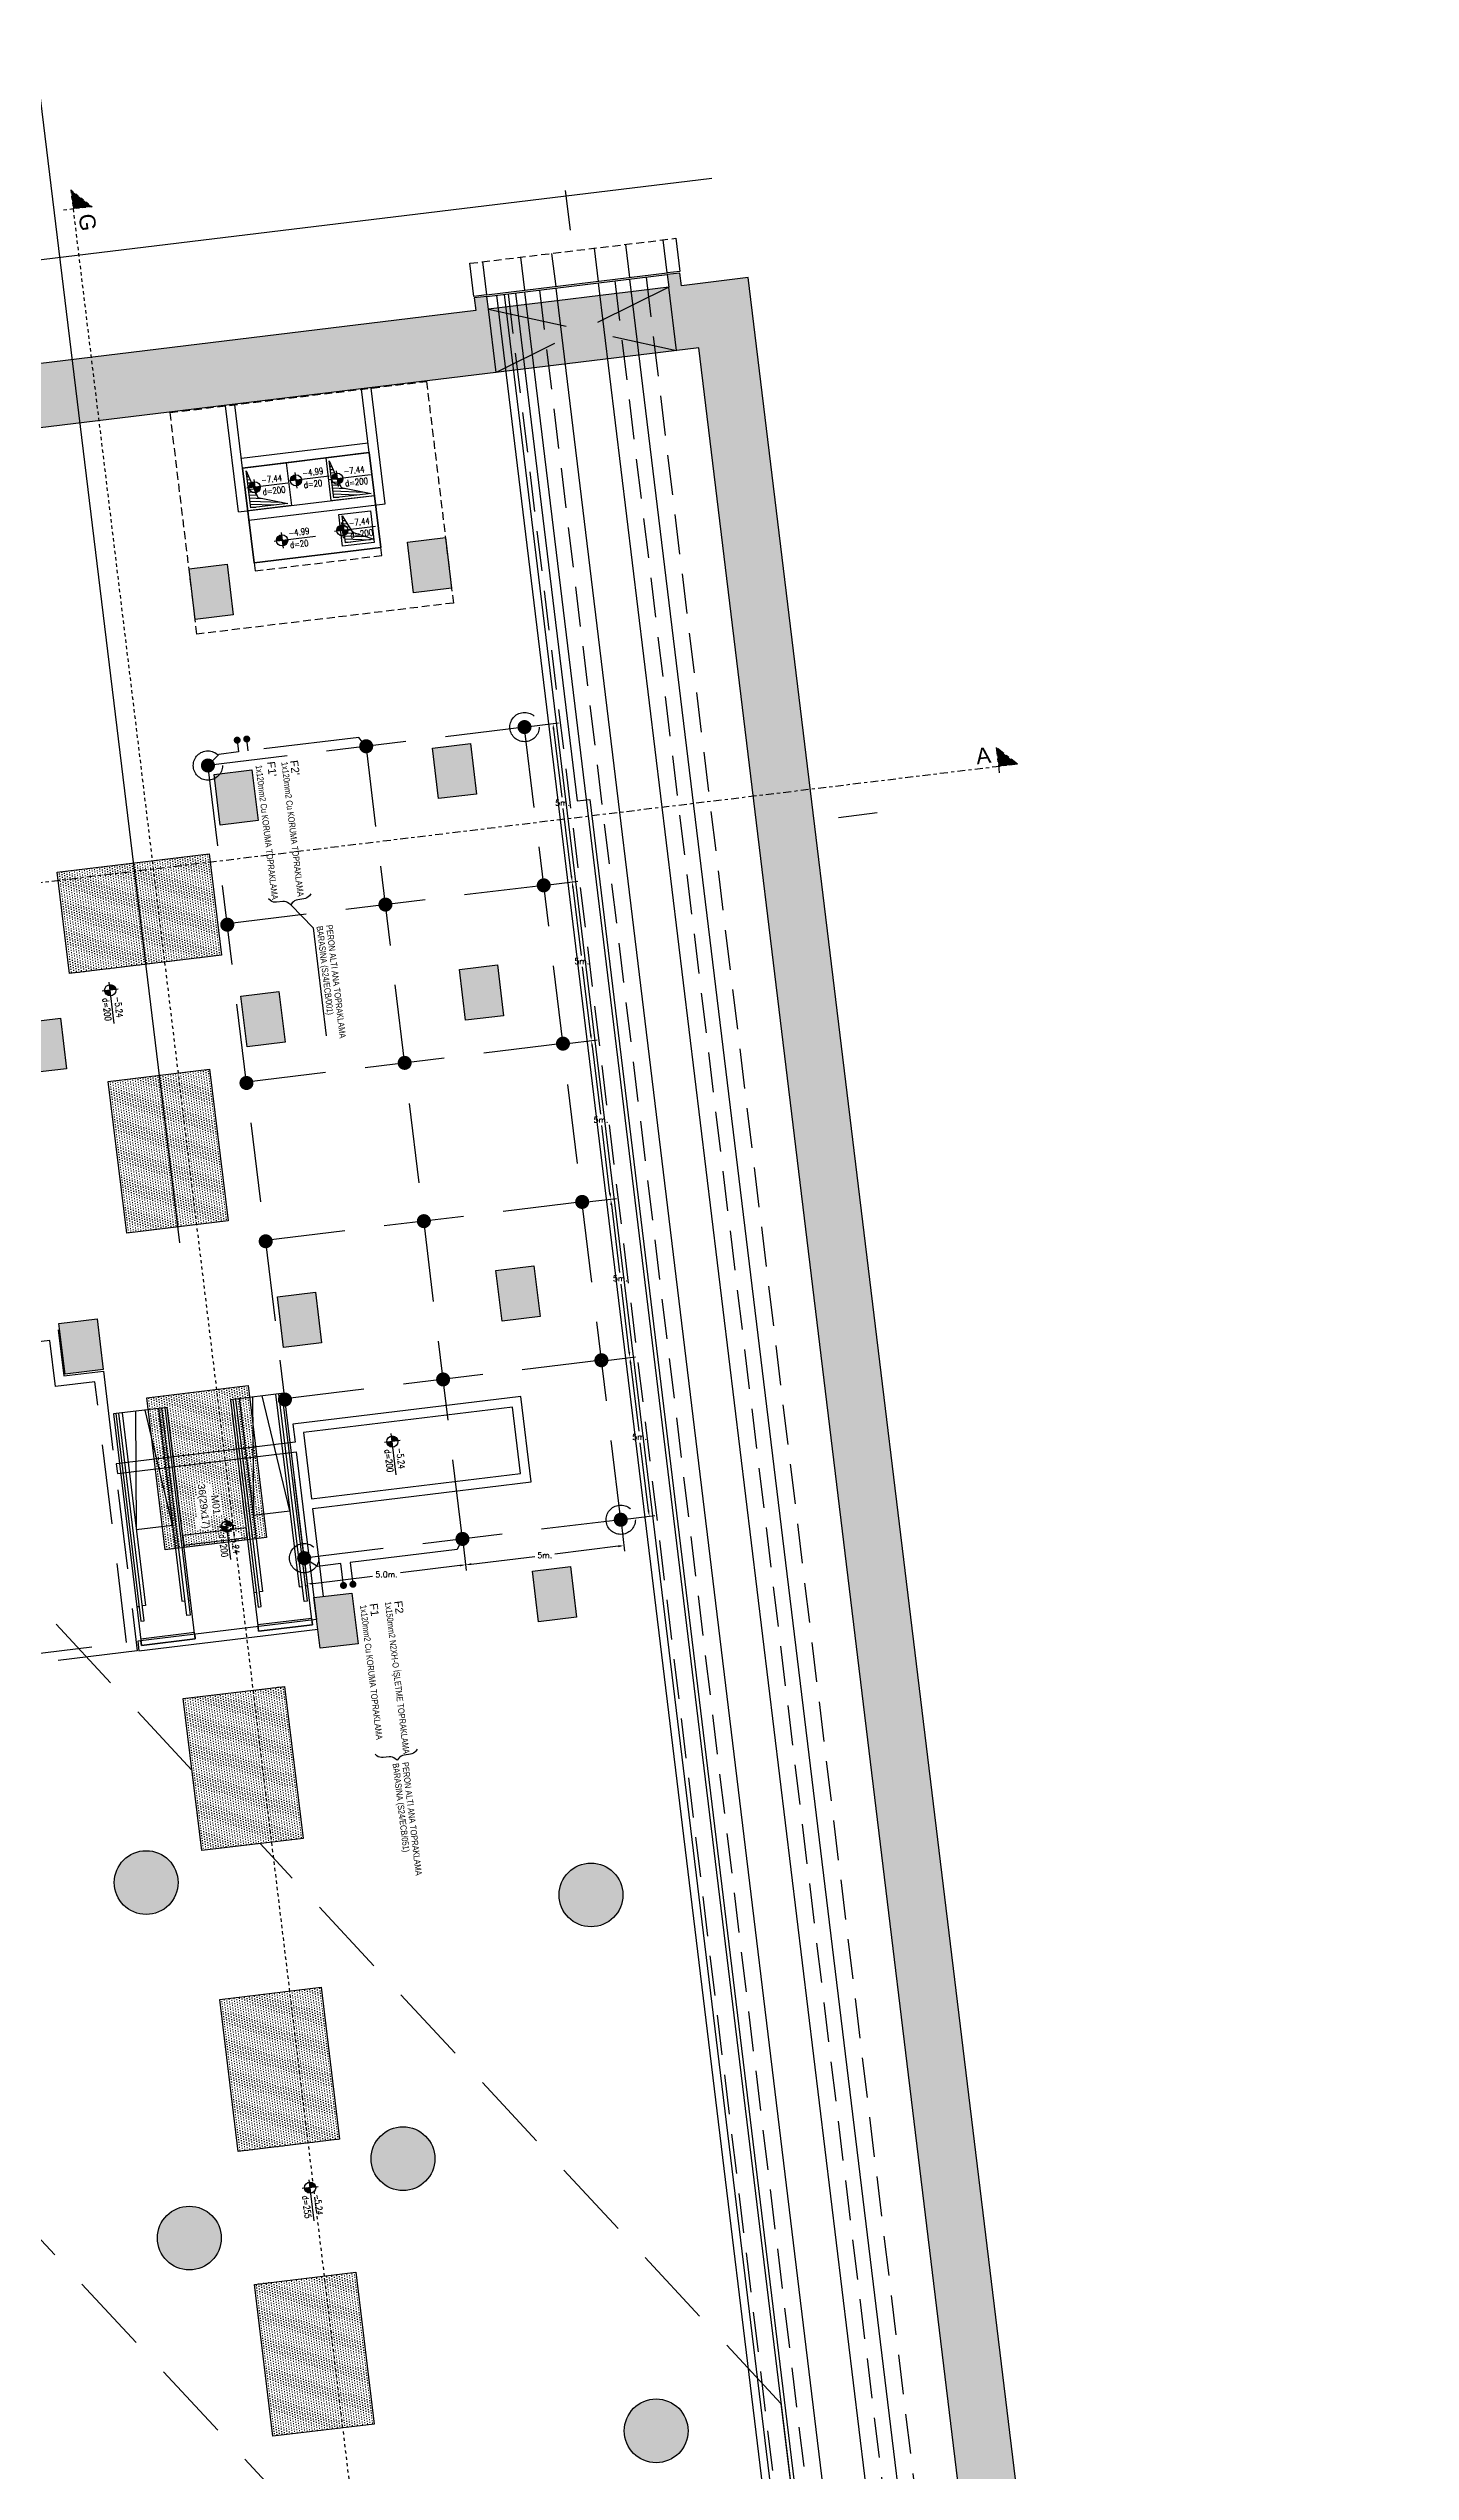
# Model space of a CAD drawing. Header units: metres. Extents: x 400413 to 400858, y 4543778 to 4544107.
# Drawn here: x 400455.2 to 400497.9, y 4544031.1 to 4544107.1 of the extents above; entities that cross this region are included whole.
import ezdxf
from ezdxf.enums import TextEntityAlignment as Align

# ---------------------------------------------------------------- set-up
doc = ezdxf.new("R2010")
doc.units = ezdxf.units.M
for name, pattern in [('CENTER', [2, 1.25, -0.25, 0.25, -0.25]), ('CIZGI', [0.4, 0.25, -0.15]), ('CONTINU', [0]), ('Dash dot dot', [1.8, 0.6, -0.4, 0, -0.4, 0, -0.4]), ('DASHDOT2', [0.5, 0.25, -0.125, 0, -0.125]), ('DASHED', [0.75, 0.5, -0.25]), ('HIDDEN', [0.375, 0.25, -0.125])]:
    doc.linetypes.add(name, pattern=pattern)
for name, color, linetype in [('boşluk prota', 2, 'Continuous'), ('boşluk taraması prota', 252, 'Continuous'), ('görünüş prota', 4, 'Continuous'), ('kesik prota', 2, 'CIZGI'), ('kesit tarama prota', 252, 'Continuous'), ('kiriş prota', 6, 'Continuous'), ('kolon prota', 1, 'Continuous'), ('kolon tarama prota', 252, 'Continuous'), ('merdiven prota', 2, 'Continuous'), ('perde prota', 1, 'Continuous'), ('PRT-AL-TUNEL_EKSENI', 14, 'DASHDOT2'), ('PRT-EL-EL1', 2, 'Continuous'), ('PRT-EL-PRZ', 43, 'Continuous'), ('prt-s-taxis', 7, 'Continuous'), ('skesit prota', 7, 'Continuous'), ('st-s_level (kot)', 6, 'Continuous'), ('st-s_levelmark (kot işareti)', 4, 'Continuous'), ('st_s_ölçü', 4, 'Continuous'), ('temel prota', 6, 'Continuous'), ('tkesit prota', 7, 'Continuous'), ('YP-EL-EL1', 2, 'Continuous'), ('YP-EL-topraklama', 1, 'Continuous')]:
    doc.layers.add(name, color=color, linetype=linetype)
doc.styles.add('Arial', font='arial.ttf')
doc.styles.add('OLCU', font='romanstw.shx')
doc.styles.add('PRT-MI-a_Arial', font='arial.ttf', dxfattribs={"height": 30})
doc.styles.add('PRT-MI-a_Arial-100(250)', font='arial.ttf', dxfattribs={"height": 25})
doc.styles.get("Standard").update_dxf_attribs({"font": 'simplex.shx'})
doc.styles.add('Y1', font='arial.ttf', dxfattribs={"width": 0.8, "height": 40})
doc.dimstyles.get("Standard").update_dxf_attribs({"dimtxt": 0.18, "dimasz": 0.18, "dimexe": 0.18, "dimexo": 0.0625, "dimgap": 0.09, "dimtad": 0, "dimtih": 1, "dimtoh": 1, "dimdec": 4, "dimzin": 0, "dimdsep": 46, "dimtxsty": 'Standard', "dimcen": 0.09, "dimadec": 0, "dimazin": 0, "dimtfac": 1, "dimtdec": 4, "dimtofl": 0, "dimtmove": 0, "dimatfit": 3, "dimfxl": 1, "dimtolj": 1, "dimtzin": 0, "dimarcsym": 0})
pattern_1 = [(276.924, (400442.53656, 4544096.09206), (0.08358054, -0.0298292), [0, -0.079375])]

# ---------------------------------------------------------------- blocks, each defined once
blk = doc.blocks.new('yürüyen mer 1')
at = {"color": 253}
blk.add_lwpolyline([(-120.1, 35), (-120.1, 205)], dxfattribs=at)
at = {"layer": 'st_s_ölçü', "color": 252, "ltscale": 0.1}
blk.add_line((-830.5, 205), (-830.5, 35), dxfattribs=at)
for points in [[(-120.1, 205), (-851.5, 205), (-851.5, 35), (-120.1, 35)], [(-120.1, 197.5), (-775.8, 197.5), (-775.8, 187.7), (-120.1, 187.7)], [(-728.8, 205), (-728.8, 197.5)], [(-120.1, 177.5), (-728.8, 177.5), (-728.8, 187.7)], [(-120.1, 135), (-488.6, 177.5), (-488.6, 62.5), (-120.1, 105)], [(-120.1, 42.5), (-775.8, 42.5), (-775.8, 52.2), (-120.1, 52.2)], [(-120.1, 62.5), (-728.8, 62.5), (-728.8, 52.2)], [(-728.8, 35), (-728.8, 42.5)]]:
    blk.add_lwpolyline(points, dxfattribs=at)
blk = doc.blocks.new('PLAN_KOT')
at = {"layer": 'st-s_levelmark (kot işareti)'}
h = blk.add_hatch(color=256, dxfattribs=at)
h.paths.add_polyline_path([(0, 17.5, 0.414214), (-17.5, 0), (0, 0)])
h.paths.add_polyline_path([(17.5, 0), (0, 0), (0, -17.5, 0.414214)])
for p, q in [((105, 0), (-25, 0)), ((0, 25), (0, -25))]:
    blk.add_line(p, q, dxfattribs=at)
blk.add_circle((0, 0), 17.5, dxfattribs=at)
at = {"layer": 'st-s_level (kot)', "color": 6, "style": 'OLCU', "width": 0.8}
for tag, p in [('KOT', (22.7, 9.8)), ('DÖŞEME_KALINLIĞI', (22.7, -27.6))]:
    blk.add_attdef(tag, p, '', height=20, dxfattribs=at)
blk = doc.blocks.new('Stair_Anotation')
at = {"color": 0, "style": 'PRT-MI-a_Arial'}
blk.add_attdef('M.ADI', text='', height=0.2, dxfattribs=at).set_placement((0, 0), align=Align.BOTTOM_CENTER)
blk.add_attdef('BAS.SAYI-(EN-RIHT)', text='', height=0.2, dxfattribs=at).set_placement((0, -0.08), align=Align.TOP_CENTER)
blk = doc.blocks.new('*D78')
at = {"layer": 'Defpoints', "color": 0, "transparency": 16777216}
for p in [(400468.179, 4544060.339), (400473.142, 4544060.942), (400468.277, 4544059.527)]:
    blk.add_point(p, dxfattribs=at)
at = {"layer": 'PRT-EL-PRZ', "color": 0, "lineweight": -2, "transparency": 16777216}
for p, q in [((400468.186, 4544060.277), (400468.299, 4544059.348)), ((400473.15, 4544060.88), (400473.262, 4544059.951)), ((400468.456, 4544059.549), (400470.446, 4544059.79)), ((400473.062, 4544060.108), (400471.072, 4544059.866))]:
    blk.add_line(p, q, dxfattribs=at)
at = {"layer": 'PRT-EL-PRZ', "color": 0, "transparency": 16777216}
for points in [[(400468.452, 4544059.579), (400468.459, 4544059.519), (400468.277, 4544059.527)], [(400473.058, 4544060.138), (400473.066, 4544060.078), (400473.241, 4544060.13)]]:
    blk.add_solid(points, dxfattribs=at)
at = {"layer": 'PRT-EL-PRZ', "color": 0, "transparency": 16777216, "insert": (400470.759, 4544059.828), "char_height": 0.18, "attachment_point": 5}
blk.add_mtext('\\A1;5m.', dxfattribs=at)
blk = doc.blocks.new('*D79')
at = {"layer": 'Defpoints', "color": 0, "transparency": 16777216}
for p in [(400470.727, 4544080.833), (400471.33, 4544075.861), (400472.222, 4544075.969)]:
    blk.add_point(p, dxfattribs=at)
at = {"layer": 'PRT-EL-PRZ', "color": 0, "lineweight": -2, "transparency": 16777216}
for p, q in [((400470.789, 4544080.841), (400471.797, 4544080.963)), ((400471.64, 4544080.763), (400471.898, 4544078.635)), ((400472.2, 4544076.148), (400471.942, 4544078.275)), ((400471.392, 4544075.868), (400472.401, 4544075.991))]:
    blk.add_line(p, q, dxfattribs=at)
at = {"layer": 'PRT-EL-PRZ', "color": 0, "transparency": 16777216}
for points in [[(400471.67, 4544080.767), (400471.61, 4544080.759), (400471.618, 4544080.942)], [(400472.23, 4544076.151), (400472.171, 4544076.144), (400472.222, 4544075.969)]]:
    blk.add_solid(points, dxfattribs=at)
at = {"layer": 'PRT-EL-PRZ', "color": 0, "transparency": 16777216, "insert": (400471.92, 4544078.455), "char_height": 0.18, "attachment_point": 5}
blk.add_mtext('\\A1;5m.', dxfattribs=at)
blk = doc.blocks.new('*D80')
at = {"layer": 'Defpoints', "color": 0, "transparency": 16777216}
for p in [(400472.538, 4544065.915), (400474.034, 4544061.05), (400473.142, 4544060.942)]:
    blk.add_point(p, dxfattribs=at)
at = {"layer": 'PRT-EL-PRZ', "color": 0, "lineweight": -2, "transparency": 16777216}
for p, q in [((400472.6, 4544065.922), (400473.609, 4544066.045)), ((400473.452, 4544065.844), (400473.71, 4544063.717)), ((400474.012, 4544061.229), (400473.754, 4544063.357)), ((400473.204, 4544060.95), (400474.213, 4544061.072))]:
    blk.add_line(p, q, dxfattribs=at)
at = {"layer": 'PRT-EL-PRZ', "color": 0, "transparency": 16777216}
for points in [[(400473.481, 4544065.848), (400473.422, 4544065.841), (400473.43, 4544066.023)], [(400474.042, 4544061.233), (400473.982, 4544061.225), (400474.034, 4544061.05)]]:
    blk.add_solid(points, dxfattribs=at)
at = {"layer": 'PRT-EL-PRZ', "color": 0, "transparency": 16777216, "insert": (400473.732, 4544063.537), "char_height": 0.18, "attachment_point": 5}
blk.add_mtext('\\A1;5m.', dxfattribs=at)
blk = doc.blocks.new('*D81')
at = {"layer": 'Defpoints', "color": 0, "transparency": 16777216}
for p in [(400471.33, 4544075.861), (400471.934, 4544070.888), (400472.826, 4544070.996)]:
    blk.add_point(p, dxfattribs=at)
at = {"layer": 'PRT-EL-PRZ', "color": 0, "lineweight": -2, "transparency": 16777216}
for p, q in [((400471.392, 4544075.868), (400472.401, 4544075.991)), ((400472.244, 4544075.79), (400472.502, 4544073.662)), ((400472.804, 4544071.175), (400472.546, 4544073.302)), ((400471.996, 4544070.895), (400473.005, 4544071.018))]:
    blk.add_line(p, q, dxfattribs=at)
at = {"layer": 'PRT-EL-PRZ', "color": 0, "transparency": 16777216}
for points in [[(400472.274, 4544075.794), (400472.214, 4544075.787), (400472.222, 4544075.969)], [(400472.834, 4544071.178), (400472.775, 4544071.171), (400472.826, 4544070.996)]]:
    blk.add_solid(points, dxfattribs=at)
at = {"layer": 'PRT-EL-PRZ', "color": 0, "transparency": 16777216, "insert": (400472.524, 4544073.482), "char_height": 0.18, "attachment_point": 5}
blk.add_mtext('\\A1;5m.', dxfattribs=at)
blk = doc.blocks.new('*D82')
at = {"layer": 'Defpoints', "color": 0, "transparency": 16777216}
for p in [(400471.934, 4544070.888), (400472.538, 4544065.915), (400473.43, 4544066.023)]:
    blk.add_point(p, dxfattribs=at)
at = {"layer": 'PRT-EL-PRZ', "color": 0, "lineweight": -2, "transparency": 16777216}
for p, q in [((400471.996, 4544070.895), (400473.005, 4544071.018)), ((400472.848, 4544070.817), (400473.106, 4544068.69)), ((400473.408, 4544066.202), (400473.15, 4544068.33)), ((400472.6, 4544065.922), (400473.609, 4544066.045))]:
    blk.add_line(p, q, dxfattribs=at)
at = {"layer": 'PRT-EL-PRZ', "color": 0, "transparency": 16777216}
for points in [[(400472.878, 4544070.821), (400472.818, 4544070.814), (400472.826, 4544070.996)], [(400473.438, 4544066.205), (400473.378, 4544066.198), (400473.43, 4544066.023)]]:
    blk.add_solid(points, dxfattribs=at)
at = {"layer": 'PRT-EL-PRZ', "color": 0, "transparency": 16777216, "insert": (400473.128, 4544068.51), "char_height": 0.18, "attachment_point": 5}
blk.add_mtext('\\A1;5m.', dxfattribs=at)
blk = doc.blocks.new('*D83')
at = {"layer": 'Defpoints', "color": 0, "transparency": 16777216}
for p in [(400468.179, 4544060.339), (400463.215, 4544059.737), (400463.314, 4544058.924)]:
    blk.add_point(p, dxfattribs=at)
at = {"layer": 'PRT-EL-PRZ', "color": 0, "lineweight": -2, "transparency": 16777216}
for p, q in [((400468.186, 4544060.277), (400468.299, 4544059.348)), ((400463.223, 4544059.674), (400463.335, 4544058.746)), ((400468.098, 4544059.505), (400466.237, 4544059.279)), ((400463.492, 4544058.946), (400465.354, 4544059.172))]:
    blk.add_line(p, q, dxfattribs=at)
at = {"layer": 'PRT-EL-PRZ', "color": 0, "transparency": 16777216}
for points in [[(400468.095, 4544059.535), (400468.102, 4544059.476), (400468.277, 4544059.527)], [(400463.489, 4544058.976), (400463.496, 4544058.916), (400463.314, 4544058.924)]]:
    blk.add_solid(points, dxfattribs=at)
at = {"layer": 'PRT-EL-PRZ', "color": 0, "transparency": 16777216, "insert": (400465.795, 4544059.226), "char_height": 0.18, "attachment_point": 5}
blk.add_mtext('\\A1;5.0m.', dxfattribs=at)
blk = doc.blocks.new('A$Cb42c5296')
at = {"layer": 'kesit tarama prota'}
h = blk.add_hatch(color=256, dxfattribs=at)
h.dxf.hatch_style = 1
h.paths.add_polyline_path([(-33.8, 173.1), (-117.6, 159.8), (-69.1, 124.6)])
h = blk.add_hatch(color=256, dxfattribs=at)
h.dxf.hatch_style = 1
h.paths.add_polyline_path([(6023.3, -4227.6), (6036.5, -4311.4), (5988, -4276.1)])
at = {"layer": 'skesit prota', "linetype": 'CENTER', "ltscale": 0.2}
for p, q in [((-117.6, 159.8), (-33.8, 173.1)), ((-33.8, 173.1), (-86.7, 100.3)), ((6023.3, -4227.6), (5970.4, -4300.4)), ((6036.5, -4311.4), (6023.3, -4227.6))]:
    blk.add_line(p, q, dxfattribs=at)
blk.add_lwpolyline([(-117.6, 159.8), (6036.5, -4311.4)], dxfattribs=at)
blk.add_lwpolyline([(-117.6, 159.8), (6036.5, -4311.4)], dxfattribs=at)
at = {"layer": 'tkesit prota', "style": 'Arial'}
for p in [(-44.1, 125), (5944.1, -4225.7)]:
    blk.add_text('G', height=50, rotation=324, dxfattribs=at).set_placement(p)
blk = doc.blocks.new('*D84')
at = {"layer": 'Defpoints', "color": 0, "transparency": 16777216}
for p in [(400470.124, 4544085.797), (400470.727, 4544080.833), (400471.618, 4544080.942)]:
    blk.add_point(p, dxfattribs=at)
at = {"layer": 'PRT-EL-PRZ', "color": 0, "lineweight": -2, "transparency": 16777216}
for p, q in [((400470.186, 4544085.804), (400471.194, 4544085.927)), ((400471.037, 4544085.727), (400471.295, 4544083.603)), ((400471.597, 4544081.12), (400471.339, 4544083.243)), ((400470.789, 4544080.841), (400471.797, 4544080.963))]:
    blk.add_line(p, q, dxfattribs=at)
at = {"layer": 'PRT-EL-PRZ', "color": 0, "transparency": 16777216}
for points in [[(400471.067, 4544085.73), (400471.007, 4544085.723), (400471.016, 4544085.905)], [(400471.626, 4544081.124), (400471.567, 4544081.117), (400471.618, 4544080.942)]]:
    blk.add_solid(points, dxfattribs=at)
at = {"layer": 'PRT-EL-PRZ', "color": 0, "transparency": 16777216, "insert": (400471.317, 4544083.423), "char_height": 0.18, "attachment_point": 5}
blk.add_mtext('\\A1;5m.', dxfattribs=at)

msp = doc.modelspace()

# ---------------------------------------------------------------- hatches: boundary and pattern name
at = {"layer": 'boşluk taraması prota', "ltscale": 2}
h = msp.add_hatch(dxfattribs=at)
h.set_pattern_fill('ANSI31', color=256, scale=0.03, angle=312.92399, style=0)
h.set_pattern_definition([(357.923994, (399677.05333, 4544277.82387), (0.003450452, 0.095187483), [])])
h.paths.add_polyline_path([(400461.765, 4544092.996), (400462.668, 4544092.816), (400461.539, 4544092.667), (400461.397, 4544093.833)])
h = msp.add_hatch(dxfattribs=at)
h.set_pattern_fill('ANSI31', color=256, scale=0.03, angle=312.92399, style=0)
h.set_pattern_definition([(357.923994, (399679.65918, 4544278.14032), (0.003450452, 0.095187483), [])])
h.paths.add_polyline_path([(400464.371, 4544093.313), (400465.273, 4544093.132), (400464.145, 4544092.983), (400464.003, 4544094.149)])
h = msp.add_hatch(dxfattribs=at)
h.set_pattern_fill('ANSI31', color=256, scale=0.03, angle=312.92399, style=0)
h.set_pattern_definition([(357.923994, (399680.02139, 4544276.73373), (0.003450452, 0.095187483), [])])
h.paths.add_polyline_path([(400464.733, 4544091.906), (400465.4, 4544091.685), (400464.507, 4544091.576), (400464.404, 4544092.42)])
at = {"layer": 'kesit tarama prota'}
h = msp.add_hatch(color=256, dxfattribs=at)
h.dxf.hatch_style = 1
h.paths.add_polyline_path([(400484.916, 4544085.154), (400485.584, 4544084.631), (400484.988, 4544084.559)])
at = {"layer": 'kolon tarama prota'}
h = msp.add_hatch(color=256, dxfattribs=at)
h.dxf.hatch_style = 1
h.paths.add_polyline_path([(400468.991, 4544098.902), (400468.943, 4544099.299), (400468.546, 4544099.251), (400468.594, 4544098.854), (400443.28, 4544095.779), (400443.232, 4544096.177), (400442.835, 4544096.128), (400442.883, 4544095.731), (400437.225, 4544095.044), (400437.177, 4544095.441), (400436.779, 4544095.393), (400436.828, 4544094.996), (400434.743, 4544094.743), (400441.059, 4544042.73), (400443.141, 4544040.492), (400443.223, 4544039.816), (400443.687, 4544039.318), (400443.605, 4544039.993), (400454.043, 4544028.77), (400454.125, 4544028.095), (400454.588, 4544027.596), (400454.506, 4544028.272), (400477.086, 4544003.993), (400477.168, 4544003.318), (400477.632, 4544002.819), (400477.55, 4544003.495), (400487.991, 4543992.268), (400488.073, 4543991.593), (400488.536, 4543991.094), (400488.454, 4543991.77), (400490.533, 4543989.535), (400477.132, 4544099.89), (400475.047, 4544099.637), (400474.999, 4544100.034), (400474.602, 4544099.986), (400474.65, 4544099.589)])
h.paths.add_polyline_path([(400488.037, 4543995.155), (400475.586, 4544097.688), (400436.771, 4544092.974), (400442.735, 4544043.865)], flags=16)
h = msp.add_hatch(color=256, dxfattribs=at)
h.dxf.hatch_style = 1
h.paths.add_polyline_path([(400467.645, 4544091.737), (400467.838, 4544090.149), (400466.647, 4544090.004), (400466.454, 4544091.593)])
h = msp.add_hatch(color=256, dxfattribs=at)
h.dxf.hatch_style = 1
h.paths.add_polyline_path([(400460.796, 4544090.905), (400460.988, 4544089.317), (400459.797, 4544089.172), (400459.604, 4544090.761)])
h = msp.add_hatch(color=256, dxfattribs=at)
h.dxf.hatch_style = 1
h.paths.add_polyline_path([(400468.429, 4544085.285), (400468.622, 4544083.696), (400467.43, 4544083.552), (400467.238, 4544085.14)])
h = msp.add_hatch(color=256, dxfattribs=at)
h.dxf.hatch_style = 1
h.paths.add_polyline_path([(400461.579, 4544084.453), (400461.772, 4544082.864), (400460.581, 4544082.72), (400460.388, 4544084.308)])
h = msp.add_hatch(dxfattribs=at)
h.set_pattern_fill('DOTS', color=256, scale=0.05, angle=312.92399)
h.set_pattern_definition(pattern_1)
h.paths.add_polyline_path([(400460.622, 4544078.645), (400460.237, 4544081.822), (400455.472, 4544081.243), (400455.857, 4544078.066)])
h = msp.add_hatch(color=256, dxfattribs=at)
h.dxf.hatch_style = 1
h.paths.add_polyline_path([(400469.273, 4544078.336), (400469.466, 4544076.747), (400468.274, 4544076.603), (400468.081, 4544078.191)])
h = msp.add_hatch(color=256, dxfattribs=at)
h.dxf.hatch_style = 1
h.paths.add_polyline_path([(400462.423, 4544077.504), (400462.616, 4544075.916), (400461.425, 4544075.771), (400461.232, 4544077.359)])
h = msp.add_hatch(color=256, dxfattribs=at)
h.dxf.hatch_style = 1
h.paths.add_polyline_path([(400455.573, 4544076.672), (400455.766, 4544075.084), (400454.575, 4544074.939), (400454.382, 4544076.527)])
h = msp.add_hatch(dxfattribs=at)
h.set_pattern_fill('DOTS', color=256, scale=0.05, angle=312.92399)
h.set_pattern_definition(pattern_1)
h.paths.add_polyline_path([(400460.829, 4544070.309), (400460.25, 4544075.074), (400457.073, 4544074.688), (400457.652, 4544069.923)])
h = msp.add_hatch(color=256, dxfattribs=at)
h.dxf.hatch_style = 1
h.paths.add_polyline_path([(400470.418, 4544068.905), (400470.611, 4544067.317), (400469.42, 4544067.172), (400469.227, 4544068.76)])
h = msp.add_hatch(color=256, dxfattribs=at)
h.dxf.hatch_style = 1
h.paths.add_polyline_path([(400463.568, 4544068.073), (400463.761, 4544066.485), (400462.57, 4544066.34), (400462.377, 4544067.928)])
h = msp.add_hatch(color=256, dxfattribs=at)
h.dxf.hatch_style = 1
h.paths.add_polyline_path([(400456.719, 4544067.241), (400456.911, 4544065.653), (400455.72, 4544065.508), (400455.527, 4544067.097)])
h = msp.add_hatch(dxfattribs=at)
h.set_pattern_fill('DOTS', color=256, scale=0.05, angle=312.92399)
h.set_pattern_definition(pattern_1)
h.paths.add_polyline_path([(400462.034, 4544060.382), (400461.456, 4544065.147), (400458.279, 4544064.761), (400458.858, 4544059.996)])
h = msp.add_hatch(color=256, dxfattribs=at)
h.dxf.hatch_style = 1
h.paths.add_polyline_path([(400471.563, 4544059.474), (400471.756, 4544057.886), (400470.565, 4544057.741), (400470.372, 4544059.33)])
h = msp.add_hatch(color=256, dxfattribs=at)
h.dxf.hatch_style = 1
h.paths.add_polyline_path([(400464.714, 4544058.642), (400464.906, 4544057.054), (400463.715, 4544056.909), (400463.522, 4544058.498)])
h = msp.add_hatch(dxfattribs=at)
h.set_pattern_fill('DOTS', color=256, scale=0.05, angle=312.92399)
h.set_pattern_definition(pattern_1)
h.paths.add_polyline_path([(400463.18, 4544050.951), (400462.601, 4544055.716), (400459.424, 4544055.331), (400460.003, 4544050.566)])
h = msp.add_hatch(color=256, dxfattribs=at)
h.dxf.hatch_style = 1
edge = h.paths.add_edge_path()
edge.add_arc((400458.261, 4544049.564), 1, 312.92399, 672.92399)
h = msp.add_hatch(color=256, dxfattribs=at)
h.dxf.hatch_style = 1
edge = h.paths.add_edge_path()
edge.add_arc((400472.209, 4544049.177), 1, 312.92399, 672.92399)
h = msp.add_hatch(dxfattribs=at)
h.set_pattern_fill('DOTS', color=256, scale=0.05, angle=312.92399)
h.set_pattern_definition(pattern_1)
h.paths.add_polyline_path([(400464.325, 4544041.521), (400463.746, 4544046.286), (400460.569, 4544045.9), (400461.148, 4544041.135)])
h = msp.add_hatch(color=256, dxfattribs=at)
h.dxf.hatch_style = 1
edge = h.paths.add_edge_path()
edge.add_arc((400466.313, 4544040.906), 1, 312.92399, 672.92399)
h = msp.add_hatch(color=256, dxfattribs=at)
h.dxf.hatch_style = 1
edge = h.paths.add_edge_path()
edge.add_arc((400459.615, 4544038.417), 1, 312.92399, 672.92399)
h = msp.add_hatch(dxfattribs=at)
h.set_pattern_fill('DOTS', color=256, scale=0.05, angle=312.92399)
h.set_pattern_definition(pattern_1)
h.paths.add_polyline_path([(400465.41, 4544032.586), (400464.831, 4544037.351), (400461.654, 4544036.966), (400462.233, 4544032.201)])
h = msp.add_hatch(color=256, dxfattribs=at)
h.dxf.hatch_style = 1
edge = h.paths.add_edge_path()
edge.add_arc((400474.251, 4544032.371), 1, 312.92399, 672.92399)

# ---------------------------------------------------------------- linework, layer by layer
for p, q in [((400454.752, 4544107.075), (400459.301, 4544069.621)), ((400435.098, 4544098.042), (400475.997, 4544103.009))]:
    msp.add_line(p, q)
at = {"layer": 'boşluk prota', "ltscale": 0.05}
for points in [[(400461.765, 4544092.996), (400462.705, 4544092.808), (400461.539, 4544092.667), (400461.397, 4544093.833)], [(400464.371, 4544093.313), (400465.311, 4544093.125), (400464.145, 4544092.983), (400464.003, 4544094.149)], [(400464.733, 4544091.906), (400465.4, 4544091.685), (400464.507, 4544091.576), (400464.404, 4544092.42)]]:
    msp.add_lwpolyline(points, close=True, dxfattribs=at)
at = {"layer": 'görünüş prota'}
msp.add_lwpolyline([(400462.651, 4544094.086), (400463.892, 4544094.237)], dxfattribs=at)
at = {"layer": 'kesik prota', "ltscale": 10}
msp.add_lwpolyline([(400468.991, 4544098.902), (400474.891, 4544097.603), (400474.65, 4544099.589), (400469.232, 4544096.916)], close=True, dxfattribs=at)
at = {"layer": 'kiriş prota'}
for points in [[(400461.286, 4544093.92), (400461.045, 4544095.906)], [(400465.257, 4544094.402), (400465.015, 4544096.388)], [(400465.753, 4544092.801), (400465.313, 4544096.424)], [(400461.151, 4544092.544), (400460.747, 4544095.869)], [(400465.22, 4544094.7), (400461.25, 4544094.218)], [(400465.257, 4544094.402), (400464.818, 4544094.349)]]:
    msp.add_lwpolyline(points, dxfattribs=at)
for points in [[(400461.286, 4544093.92), (400461.647, 4544090.942), (400465.618, 4544091.424), (400465.257, 4544094.402)], [(400463.892, 4544094.237), (400464.054, 4544092.897), (400465.419, 4544093.062), (400465.257, 4544094.402)], [(400462.651, 4544094.086), (400462.813, 4544092.746), (400461.448, 4544092.58), (400461.286, 4544093.92)], [(400465.292, 4544092.578), (400465.412, 4544091.586), (400464.42, 4544091.465), (400464.299, 4544092.458)]]:
    msp.add_lwpolyline(points, close=True, dxfattribs=at)
at = {"layer": 'kiriş prota', "linetype": 'HIDDEN'}
msp.add_lwpolyline([(400461.647, 4544090.942), (400461.677, 4544090.694), (400465.648, 4544091.176), (400465.618, 4544091.424)], dxfattribs=at)
at = {"layer": 'kolon prota'}
for points in [[(400467.645, 4544091.737), (400467.838, 4544090.149), (400466.647, 4544090.004), (400466.454, 4544091.593)], [(400460.796, 4544090.905), (400460.988, 4544089.317), (400459.797, 4544089.172), (400459.604, 4544090.761)], [(400468.429, 4544085.285), (400468.622, 4544083.696), (400467.43, 4544083.552), (400467.238, 4544085.14)], [(400461.579, 4544084.453), (400461.772, 4544082.864), (400460.581, 4544082.72), (400460.388, 4544084.308)], [(400469.273, 4544078.336), (400469.466, 4544076.747), (400468.274, 4544076.603), (400468.081, 4544078.191)], [(400462.423, 4544077.504), (400462.616, 4544075.916), (400461.425, 4544075.771), (400461.232, 4544077.359)], [(400455.573, 4544076.672), (400455.766, 4544075.084), (400454.575, 4544074.939), (400454.382, 4544076.527)], [(400470.418, 4544068.905), (400470.611, 4544067.317), (400469.42, 4544067.172), (400469.227, 4544068.76)], [(400463.568, 4544068.073), (400463.761, 4544066.485), (400462.57, 4544066.34), (400462.377, 4544067.928)], [(400456.719, 4544067.241), (400456.911, 4544065.653), (400455.72, 4544065.508), (400455.527, 4544067.097)], [(400471.563, 4544059.474), (400471.756, 4544057.886), (400470.565, 4544057.741), (400470.372, 4544059.33)], [(400464.714, 4544058.642), (400464.906, 4544057.054), (400463.715, 4544056.909), (400463.522, 4544058.498)]]:
    msp.add_lwpolyline(points, close=True, dxfattribs=at)
for centre in [(400458.261, 4544049.564), (400472.209, 4544049.177), (400466.313, 4544040.906), (400459.615, 4544038.417), (400474.251, 4544032.371)]:
    msp.add_circle(centre, 1, dxfattribs=at)
at = {"layer": 'kolon tarama prota', "linetype": 'HIDDEN'}
msp.add_line((400468.414, 4544100.339), (400474.866, 4544101.122), dxfattribs=at)
at = {"layer": 'kolon tarama prota'}
for p, q in [((400469.993, 4544100.531), (400470.119, 4544099.492)), ((400470.975, 4544100.65), (400471.101, 4544099.611)), ((400472.305, 4544100.811), (400472.431, 4544099.773)), ((400473.287, 4544100.931), (400473.414, 4544099.892)), ((400472.438, 4544099.723), (400485.193, 4543994.69)), ((400473.42, 4544099.842), (400486.339, 4543993.457)), ((400470.125, 4544099.442), (400482.494, 4543997.591)), ((400471.107, 4544099.562), (400483.64, 4543996.359))]:
    msp.add_line(p, q, dxfattribs=at)
at = {"layer": 'kolon tarama prota', "linetype": 'HIDDEN', "ltscale": 5}
for p, q in [((400472.952, 4544099.786), (400485.301, 4543998.097)), ((400473.934, 4544099.905), (400486.94, 4543992.811)), ((400469.61, 4544099.38), (400481.401, 4544002.291)), ((400470.592, 4544099.499), (400482.547, 4544001.058))]:
    msp.add_line(p, q, dxfattribs=at)
at = {"layer": 'kolon tarama prota'}
for points in [[(400474.866, 4544101.122), (400474.993, 4544100.084), (400474.596, 4544100.036), (400474.469, 4544101.074)], [(400468.811, 4544100.387), (400468.937, 4544099.348), (400468.54, 4544099.3), (400468.414, 4544100.339)], [(400468.937, 4544099.348), (400474.596, 4544100.036)]]:
    msp.add_lwpolyline(points, dxfattribs=at)
at = {"layer": 'merdiven prota', "linetype": 'HIDDEN', "ltscale": 10}
for points in [[(400459.784, 4544057.347), (400459.801, 4544057.203), (400458.114, 4544056.998), (400458.096, 4544057.142)], [(400463.457, 4544057.793), (400463.474, 4544057.649), (400461.787, 4544057.444), (400461.769, 4544057.588)]]:
    msp.add_lwpolyline(points, dxfattribs=at)
at = {"layer": 'perde prota'}
for points in [[(400490.533, 4543989.535), (400477.132, 4544099.89), (400475.047, 4544099.637), (400474.999, 4544100.034), (400474.602, 4544099.986), (400474.65, 4544099.589), (400468.991, 4544098.902)], [(400468.991, 4544098.902), (400468.943, 4544099.299), (400468.546, 4544099.251), (400468.594, 4544098.854), (400443.28, 4544095.779), (400443.232, 4544096.177), (400442.835, 4544096.128), (400442.883, 4544095.731), (400437.225, 4544095.044), (400437.177, 4544095.441), (400436.779, 4544095.393), (400436.828, 4544094.996), (400434.743, 4544094.743), (400441.059, 4544042.73), (400443.141, 4544040.492), (400443.223, 4544039.816), (400443.687, 4544039.318), (400443.605, 4544039.993), (400454.043, 4544028.77)], [(400468.991, 4544098.901), (400468.991, 4544098.902)]]:
    msp.add_lwpolyline(points, dxfattribs=at)
msp.add_lwpolyline([(400488.037, 4543995.155), (400475.586, 4544097.688), (400436.771, 4544092.974), (400442.735, 4544043.865)], close=True, dxfattribs=at)
at = {"layer": 'perde prota', "linetype": 'HIDDEN', "ltscale": 10}
for points in [[(400451.957, 4544056.094), (400451.623, 4544058.849), (400449.608, 4544058.604), (400448.701, 4544066.074), (400455.501, 4544066.9), (400455.677, 4544065.453), (400456.918, 4544065.603), (400457.983, 4544056.826)], [(400456.656, 4544065.269), (400455.415, 4544065.119), (400455.239, 4544066.566), (400452.906, 4544066.283), (400454.076, 4544056.653), (400457.649, 4544057.087)]]:
    msp.add_lwpolyline(points, close=True, dxfattribs=at)
at = {"layer": 'PRT-AL-TUNEL_EKSENI', "ltscale": 10}
for p, q in [((400471.562, 4544101.378), (400471.411, 4544102.617)), ((400479.974, 4544082.966), (400481.184, 4544083.113))]:
    msp.add_line(p, q, dxfattribs=at)
at = {"layer": 'PRT-EL-EL1', "color": 4, "linetype": 'Dash dot dot', "ltscale": 5}
for points in [[(400461.115, 4544085.386), (400461.16, 4544085.016), (400460.54, 4544084.94), (400460.197, 4544084.591)], [(400465.162, 4544085.179), (400464.925, 4544085.473), (400461.458, 4544085.052), (400461.413, 4544085.422)], [(400464.447, 4544058.881), (400464.363, 4544059.569), (400463.632, 4544059.48), (400463.215, 4544059.737)]]:
    msp.add_lwpolyline(points, dxfattribs=at)
at = {"layer": 'PRT-EL-EL1', "color": 4, "ltscale": 5}
msp.add_lwpolyline([(400468.177, 4544060.354), (400468.017, 4544060.013), (400464.661, 4544059.605), (400464.745, 4544058.917)], dxfattribs=at)
at = {"layer": 'skesit prota', "linetype": 'CENTER', "ltscale": 0.2}
for p, q in [((400485.584, 4544084.631), (400433.448, 4544078.3)), ((400484.916, 4544085.154), (400485.024, 4544084.261)), ((400485.584, 4544084.631), (400484.916, 4544085.154))]:
    msp.add_line(p, q, dxfattribs=at)
at = {"layer": 'skesit prota'}
msp.add_lwpolyline([(400459.408, 4544060.445), (400459.444, 4544060.147), (400461.429, 4544060.388), (400461.393, 4544060.686)], close=True, dxfattribs=at)
at = {"layer": 'temel prota'}
for p, q in [((400469.241, 4544099.335), (400481.462, 4543998.7)), ((400469.49, 4544099.365), (400481.752, 4543998.389)), ((400461.151, 4544092.544), (400465.419, 4544093.062)), ((400461.485, 4544092.282), (400465.753, 4544092.801))]:
    msp.add_line(p, q, dxfattribs=at)
at = {"layer": 'temel prota', "linetype": 'HIDDEN', "ltscale": 10}
for p, q in [((400480.935, 4544010.427), (400447.704, 4544046.158)), ((400478.166, 4544033.227), (400480.935, 4544010.427))]:
    msp.add_line(p, q, dxfattribs=at)
at = {"layer": 'temel prota'}
for points in [[(400468.943, 4544099.299), (400474.602, 4544099.986)], [(400469.837, 4544099.407), (400471.771, 4544083.48), (400472.168, 4544083.528), (400482.62, 4543997.455)], [(400465.257, 4544094.402), (400465.618, 4544091.424), (400461.647, 4544090.942), (400461.286, 4544093.92), (400465.257, 4544094.402)], [(400463.82, 4544058.534), (400463.485, 4544061.297), (400470.334, 4544062.129), (400470.009, 4544064.809), (400462.861, 4544063.942), (400462.931, 4544063.37)], [(400462.931, 4544063.37), (400457.322, 4544062.689), (400457.358, 4544062.391), (400462.967, 4544063.072), (400463.606, 4544057.811), (400457.997, 4544057.13), (400458.033, 4544056.832), (400463.642, 4544057.513)]]:
    msp.add_lwpolyline(points, dxfattribs=at)
at = {"layer": 'temel prota', "linetype": 'HIDDEN'}
msp.add_lwpolyline([(400467.05, 4544096.635), (400467.894, 4544089.686), (400459.853, 4544088.71), (400459.01, 4544095.658)], close=True, dxfattribs=at)
at = {"layer": 'temel prota'}
for points in [[(400460.237, 4544081.822), (400460.622, 4544078.645), (400455.857, 4544078.066), (400455.472, 4544081.243)], [(400460.25, 4544075.074), (400460.829, 4544070.309), (400457.652, 4544069.923), (400457.073, 4544074.688)], [(400461.456, 4544065.147), (400462.034, 4544060.382), (400458.858, 4544059.996), (400458.279, 4544064.761)], [(400463.448, 4544061.595), (400470, 4544062.391), (400469.747, 4544064.476), (400463.195, 4544063.68)], [(400462.601, 4544055.716), (400463.18, 4544050.951), (400460.003, 4544050.566), (400459.424, 4544055.331)], [(400463.746, 4544046.286), (400464.325, 4544041.521), (400461.148, 4544041.135), (400460.569, 4544045.9)], [(400464.831, 4544037.351), (400465.41, 4544032.586), (400462.233, 4544032.201), (400461.654, 4544036.966)]]:
    msp.add_lwpolyline(points, close=True, dxfattribs=at)
at = {"layer": 'temel prota', "linetype": 'HIDDEN', "ltscale": 10}
msp.add_lwpolyline([(400478.166, 4544033.227), (400461.834, 4544050.788), (400460.003, 4544050.566), (400459.697, 4544053.086), (400444.935, 4544068.958)], dxfattribs=at)
at = {"layer": 'YP-EL-EL1'}
for p, q in [((400462.795, 4544080.218), (400463.493, 4544079.505)), ((400463.493, 4544079.505), (400463.905, 4544076.111))]:
    msp.add_line(p, q, dxfattribs=at)
for points in [[(400463.425, 4544080.571), (400463.379, 4544080.508, -0.208631), (400463.207, 4544080.406), (400463.013, 4544080.383, 0.208631), (400462.841, 4544080.281), (400462.795, 4544080.218), (400462.736, 4544080.269, 0.208631), (400462.544, 4544080.326), (400462.351, 4544080.302, -0.208631), (400462.16, 4544080.36), (400462.1, 4544080.41)], [(400466.762, 4544053.752), (400466.716, 4544053.689, -0.208631), (400466.544, 4544053.587), (400466.351, 4544053.564, 0.208631), (400466.178, 4544053.462), (400466.133, 4544053.399), (400466.073, 4544053.449, 0.208631), (400465.882, 4544053.507), (400465.689, 4544053.483, -0.208631), (400465.497, 4544053.541), (400465.437, 4544053.591)]]:
    msp.add_lwpolyline(points, format="xyb", dxfattribs=at)
at = {"layer": 'YP-EL-topraklama', "color": 5, "linetype": 'DASHED', "ltscale": 5}
for p, q in [((400470.124, 4544085.797), (400460.197, 4544084.591)), ((400473.142, 4544060.942), (400470.124, 4544085.797)), ((400463.215, 4544059.737), (400460.197, 4544084.591)), ((400468.179, 4544060.339), (400465.16, 4544085.194)), ((400470.727, 4544080.833), (400460.799, 4544079.628)), ((400471.329, 4544075.87), (400461.402, 4544074.664)), ((400471.932, 4544070.906), (400462.005, 4544069.701)), ((400472.535, 4544065.943), (400462.608, 4544064.737)), ((400473.142, 4544060.942), (400463.215, 4544059.737))]:
    msp.add_line(p, q, dxfattribs=at)
at = {"layer": 'YP-EL-topraklama', "color": 3, "linetype": 'Continuous', "const_width": 0.11, "flags": 128}
for points in [[(400461.113, 4544085.331, 1), (400461.117, 4544085.441, 1)], [(400461.411, 4544085.367, 1), (400461.415, 4544085.477, 1)], [(400464.432, 4544058.934, -1), (400464.462, 4544058.828, -1)], [(400464.73, 4544058.97, -1), (400464.76, 4544058.864, -1)]]:
    msp.add_lwpolyline(points, format="xyb", close=True, dxfattribs=at)
at = {"layer": 'YP-EL-topraklama', "color": 3, "linetype": 'Continuous', "ltscale": 5, "const_width": 0.22, "flags": 128}
for points in [[(400465.054, 4544085.164, -1), (400465.266, 4544085.224, -1)], [(400470.018, 4544085.767, -1), (400470.229, 4544085.827, -1)], [(400460.091, 4544084.561, -1), (400460.302, 4544084.622, -1)], [(400470.621, 4544080.803, -1), (400470.832, 4544080.864, -1)], [(400465.657, 4544080.2, -1), (400465.869, 4544080.261, -1)], [(400460.697, 4544079.57, -1), (400460.909, 4544079.63, -1)], [(400466.26, 4544075.237, -1), (400466.471, 4544075.297, -1)], [(400471.224, 4544075.839, -1), (400471.435, 4544075.9, -1)], [(400461.3, 4544074.606, -1), (400461.511, 4544074.667, -1)], [(400471.826, 4544070.876, -1), (400472.038, 4544070.937, -1)], [(400466.863, 4544070.273, -1), (400467.074, 4544070.334, -1)], [(400461.903, 4544069.643, -1), (400462.114, 4544069.703, -1)], [(400467.466, 4544065.31, -1), (400467.677, 4544065.37, -1)], [(400472.429, 4544065.912, -1), (400472.641, 4544065.973, -1)], [(400462.505, 4544064.679, -1), (400462.717, 4544064.74, -1)], [(400473.036, 4544060.912, -1), (400473.248, 4544060.972, -1)], [(400468.073, 4544060.309, -1), (400468.284, 4544060.37, -1)], [(400463.109, 4544059.706, -1), (400463.321, 4544059.767, -1)]]:
    msp.add_lwpolyline(points, format="xyb", close=True, dxfattribs=at)
at = {"layer": 'YP-EL-topraklama', "color": 2, "linetype": 'DASHED', "ltscale": 5}
for centre in [(400470.124, 4544085.797), (400460.197, 4544084.591), (400473.142, 4544060.942), (400463.215, 4544059.737)]:
    msp.add_circle(centre, 0.459, dxfattribs=at)

# ---------------------------------------------------------------- block references
at = {"xscale": 0.00999999999996324, "yscale": 0.00999999999996324, "zscale": 0.00999999999996324, "rotation": 312.9239939776273}
msp.add_blockref('A$Cb42c5296', (400455.528, 4544100.688), dxfattribs=at)
at = {"layer": 'kolon tarama prota', "xscale": 0.009999999999963241, "yscale": 0.009999999999963241, "zscale": 0.009999999999963241, "rotation": 96.92399397764021}
for p in [(400462.795, 4544066.144), (400459.122, 4544065.698)]:
    msp.add_blockref('yürüyen mer 1', p, dxfattribs=at)
at = {"layer": 'prt-s-taxis'}
ref = msp.add_blockref('Stair_Anotation', (400460.272, 4544061.385), dxfattribs=dict(at, xscale=-1.124999999995865, yscale=1.124999999995864, zscale=1.124999999995864, rotation=276.9239939429929))
ref.add_attrib('M.ADI', 'M01', dxfattribs={"layer": '0', "color": 0, "height": 0.225, "rotation": 276.92399, "style": 'PRT-MI-a_Arial'}).set_placement((400460.271, 4544061.394), align=Align.BOTTOM_CENTER)
ref.add_attrib('BAS.SAYI-(EN-RIHT)', '36(29x17)', dxfattribs={"layer": '0', "color": 0, "height": 0.225, "rotation": 276.92399, "style": 'PRT-MI-a_Arial'}).set_placement((400460.183, 4544061.376), align=Align.TOP_CENTER)
at = {"layer": 'st-s_level (kot)', "linetype": 'CONTINU', "ltscale": 0.1}
for p, xscale, yscale, zscale, rotation, values in [((400461.665, 4544093.313), 0.00999999999996324, 0.00999999999996324, 0.00999999999996324, 6.923993977642461, {'KOT': '-7.44', 'DÖŞEME_KALINLIĞI': 'd=200'}), ((400462.957, 4544093.533), 0.00999999999996324, 0.00999999999996324, 0.00999999999996324, 6.923993977642461, {'KOT': '-4.99', 'DÖŞEME_KALINLIĞI': 'd=20'}), ((400464.252, 4544093.584), 0.00999999999996324, 0.00999999999996324, 0.00999999999996324, 6.923993977642461, {'KOT': '-7.44', 'DÖŞEME_KALINLIĞI': 'd=200'}), ((400464.412, 4544091.964), 0.00999999999996324, 0.00999999999996324, 0.00999999999996324, 6.923993977642461, {'KOT': '-7.44', 'DÖŞEME_KALINLIĞI': 'd=200'}), ((400462.523, 4544091.65), 0.00999999999996324, 0.00999999999996324, 0.00999999999996324, 6.923993977642461, {'KOT': '-4.99', 'DÖŞEME_KALINLIĞI': 'd=20'}), ((400457.134, 4544077.545), 0.009999999999963243, 0.009999999999963243, 0.009999999999963243, 276.9239939776462, {'KOT': '-5.24', 'DÖŞEME_KALINLIĞI': 'd=200'}), ((400465.978, 4544063.393), 0.009999999999963243, 0.009999999999963243, 0.009999999999963243, 276.9239939776462, {'KOT': '-5.24', 'DÖŞEME_KALINLIĞI': 'd=200'}), ((400460.792, 4544060.734), 0.009999999999963243, 0.009999999999963243, 0.009999999999963243, 276.9239939776462, {'KOT': '-5.24', 'DÖŞEME_KALINLIĞI': 'd=200'}), ((400463.401, 4544039.997), 0.009999999999963243, 0.009999999999963243, 0.009999999999963243, 276.9239939776462, {'KOT': '-5.24', 'DÖŞEME_KALINLIĞI': 'd=255'})]:
    msp.add_blockref('PLAN_KOT', p, dxfattribs=dict(at, xscale=xscale, yscale=yscale, zscale=zscale, rotation=rotation)).add_auto_attribs(values)

# ---------------------------------------------------------------- texts
at = {"layer": 'tkesit prota', "style": 'Arial'}
msp.add_text('A', height=0.5, rotation=6.92399, dxfattribs=at).set_placement((400484.309, 4544084.627))
at = {"layer": 'YP-EL-EL1', "style": 'Y1', "width": 0.8}
for s, p in [('1x120mm2 Cu KORUMA TOPRAKLAMA', (400461.691, 4544084.595)), ('1x120mm2 Cu KORUMA TOPRAKLAMA', (400462.499, 4544084.693)), ('BARASINA (S24/ECB/001)', (400463.602, 4544079.546)), ('PERON ALTI ANA TOPRAKLAMA', (400463.9, 4544079.582)), ('1x120mm2 Cu KORUMA TOPRAKLAMA', (400464.967, 4544058.257)), ('1x150mm2 N2XH-O İŞLETME TOPRAKLAMA', (400465.744, 4544058.361)), ('BARASINA (S24/ECB/051)', (400465.986, 4544053.293)), ('PERON ALTI ANA TOPRAKLAMA', (400466.284, 4544053.329))]:
    msp.add_text(s, height=0.2, rotation=276.92399, dxfattribs=at).set_placement(p)
at = {"layer": 'YP-EL-topraklama', "color": 3, "linetype": 'DASHED', "ltscale": 0.5, "style": 'PRT-MI-a_Arial-100(250)'}
for s, p in [("F1'", (400462.05, 4544084.703)), ("F2'", (400462.77, 4544084.742)), ('F1', (400465.266, 4544058.306)), ('F2', (400466.038, 4544058.384))]:
    msp.add_text(s, height=0.25, rotation=276.92399, dxfattribs=at).set_placement(p)

# ---------------------------------------------------------------- dimensions: what is measured, and where the dimension line sits
at = {"layer": 'PRT-EL-PRZ'}
for base, p1, p2, angle, override, picture, middle in [((400471.618, 4544080.942), (400470.124, 4544085.797), (400470.727, 4544080.833), 276.92399, {"dimtad": 1, "dimdec": 0, "dimpost": 'm.', "dimtdec": 0, "dimarcsym": 2}, '*D84', (400471.317, 4544083.423)), ((400472.222, 4544075.969), (400470.727, 4544080.833), (400471.33, 4544075.861), 276.92399, {"dimtad": 1, "dimdec": 0, "dimpost": 'm.', "dimtdec": 0, "dimarcsym": 2}, '*D79', (400471.92, 4544078.455)), ((400472.826, 4544070.996), (400471.33, 4544075.861), (400471.934, 4544070.888), 276.92399, {"dimtad": 1, "dimdec": 0, "dimpost": 'm.', "dimtdec": 0, "dimarcsym": 2}, '*D81', (400472.524, 4544073.482)), ((400473.43, 4544066.023), (400471.934, 4544070.888), (400472.538, 4544065.915), 276.92399, {"dimtad": 1, "dimdec": 0, "dimpost": 'm.', "dimtdec": 0, "dimarcsym": 2}, '*D82', (400473.128, 4544068.51)), ((400474.034, 4544061.05), (400472.538, 4544065.915), (400473.142, 4544060.942), 276.92399, {"dimtad": 1, "dimdec": 0, "dimpost": 'm.', "dimtdec": 0, "dimarcsym": 2}, '*D80', (400473.732, 4544063.537)), ((400463.314, 4544058.924), (400468.179, 4544060.339), (400463.215, 4544059.737), 186.92399, {"dimtad": 1, "dimdec": 1, "dimpost": 'm.', "dimtdec": 1, "dimarcsym": 2}, '*D83', (400465.795, 4544059.226)), ((400468.277, 4544059.527), (400473.142, 4544060.942), (400468.179, 4544060.339), 186.92399, {"dimtad": 1, "dimdec": 0, "dimpost": 'm.', "dimtdec": 0, "dimtmove": 1, "dimarcsym": 2}, '*D78', (400470.759, 4544059.828))]:
    dim = msp.add_linear_dim(base=base, p1=p1, p2=p2, angle=angle, dimstyle='Standard', override=override, dxfattribs=at)
    dim.commit()
    dim.dimension.update_dxf_attribs({"geometry": picture, "text_midpoint": middle})

doc.saveas('drawing.dxf')
